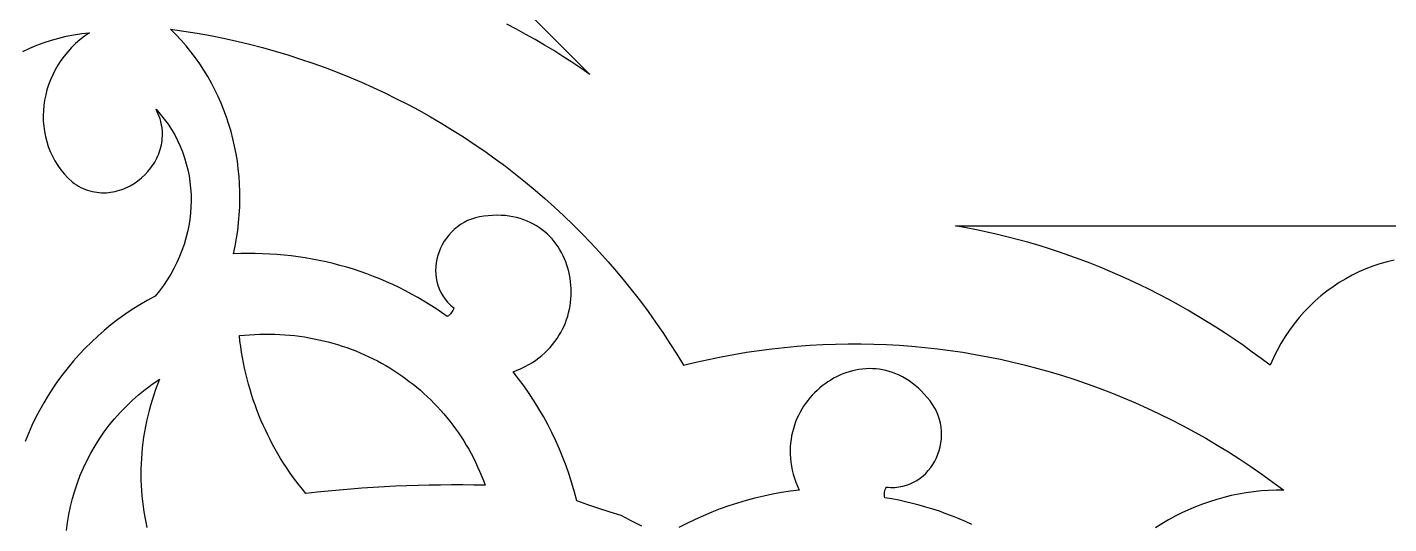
# Model space of a CAD drawing. Extents: x 1908 to 2928, y -299 to 721.
# Drawn here: x 2233.9 to 2323.4, y -138.2 to -105.5 of the extents above; entities that cross this region are included whole.
import ezdxf

# ---------------------------------------------------------------- set-up
doc = ezdxf.new("R2010")
doc.units = 0
doc.layers.add('BITMAP_LAYER', color=18, linetype='CONTINUOUS')

msp = doc.modelspace()

# ---------------------------------------------------------------- linework, layer by layer
at = {"layer": 'BITMAP_LAYER'}
for points in [[(2245.997, -83.712), (2270.902, -108.618), (2270.321, -108.214), (2269.733, -107.82), (2269.139, -107.435), (2268.54, -107.059), (2267.934, -106.692), (2267.323, -106.335), (2266.707, -105.987), (2266.085, -105.648), (2265.457, -105.319)], [(2274.326, -138.346), (2273.637, -137.993), (2272.968, -137.639), (2272.245, -137.416), (2271.509, -137.179), (2270.776, -136.933), (2270.046, -136.678), (2269.894, -136.093), (2269.727, -135.514), (2269.545, -134.941), (2269.348, -134.375), (2269.136, -133.815), (2268.91, -133.262), (2268.668, -132.717), (2268.413, -132.178), (2268.143, -131.648), (2267.858, -131.125), (2267.56, -130.611), (2267.248, -130.105), (2266.922, -129.609), (2266.582, -129.121), (2266.229, -128.642), (2265.862, -128.174), (2266.136, -128.069), (2266.4, -127.956), (2266.653, -127.833), (2266.896, -127.702), (2267.128, -127.563), (2267.349, -127.416), (2267.561, -127.261), (2267.761, -127.1), (2267.952, -126.931), (2268.132, -126.756), (2268.302, -126.575), (2268.462, -126.389), (2268.611, -126.197), (2268.751, -126), (2268.881, -125.799), (2269.001, -125.594), (2269.11, -125.384), (2269.211, -125.171), (2269.301, -124.955), (2269.382, -124.737), (2269.453, -124.516), (2269.515, -124.293), (2269.567, -124.068), (2269.609, -123.842), (2269.642, -123.615), (2269.666, -123.387), (2269.681, -123.16), (2269.686, -122.932), (2269.683, -122.705), (2269.67, -122.479), (2269.648, -122.254), (2269.617, -122.031), (2269.577, -121.809), (2269.529, -121.59), (2269.471, -121.374), (2269.405, -121.161), (2269.33, -120.951), (2269.246, -120.745), (2269.154, -120.544), (2269.054, -120.346), (2268.944, -120.154), (2268.827, -119.967), (2268.701, -119.785), (2268.567, -119.61), (2268.424, -119.441), (2268.274, -119.278), (2268.115, -119.123), (2267.948, -118.975), (2267.774, -118.835), (2267.591, -118.703), (2267.4, -118.579), (2267.202, -118.465), (2266.996, -118.36), (2266.782, -118.264), (2266.56, -118.178), (2266.331, -118.103), (2266.094, -118.038), (2265.85, -117.985), (2265.599, -117.942), (2265.34, -117.912), (2265.073, -117.894), (2264.8, -117.888), (2264.519, -117.896), (2264.231, -117.916), (2263.938, -117.939), (2263.656, -117.983), (2263.384, -118.048), (2263.122, -118.133), (2262.873, -118.237), (2262.635, -118.358), (2262.409, -118.495), (2262.196, -118.648), (2261.996, -118.814), (2261.809, -118.994), (2261.637, -119.186), (2261.479, -119.388), (2261.335, -119.6), (2261.207, -119.821), (2261.094, -120.049), (2260.997, -120.283), (2260.917, -120.522), (2260.853, -120.766), (2260.807, -121.012), (2260.779, -121.261), (2260.768, -121.51), (2260.776, -121.758), (2260.803, -122.006), (2260.849, -122.25), (2260.915, -122.491), (2261.001, -122.727), (2261.108, -122.957), (2261.236, -123.18), (2261.385, -123.395), (2261.556, -123.6), (2261.749, -123.795), (2261.854, -123.888), (2261.965, -123.979), (2261.934, -124.064), (2261.896, -124.146), (2261.851, -124.225), (2261.8, -124.299), (2261.743, -124.37), (2261.68, -124.435), (2261.612, -124.495), (2261.538, -124.55), (2261.159, -124.281), (2260.776, -124.021), (2260.387, -123.769), (2259.993, -123.527), (2259.594, -123.293), (2259.19, -123.068), (2258.781, -122.851), (2258.369, -122.644), (2257.951, -122.445), (2257.53, -122.255), (2257.104, -122.075), (2256.675, -121.903), (2256.242, -121.74), (2255.805, -121.587), (2255.364, -121.442), (2254.92, -121.307), (2254.473, -121.181), (2254.023, -121.064), (2253.57, -120.957), (2253.114, -120.859), (2252.655, -120.77), (2252.194, -120.691), (2251.73, -120.621), (2251.265, -120.561), (2250.797, -120.511), (2250.327, -120.47), (2249.855, -120.438), (2249.381, -120.416), (2248.906, -120.404), (2248.429, -120.402), (2247.951, -120.409), (2247.472, -120.427), (2247.582, -119.913), (2247.675, -119.4), (2247.752, -118.886), (2247.813, -118.373), (2247.858, -117.861), (2247.886, -117.35), (2247.899, -116.841), (2247.896, -116.334), (2247.878, -115.829), (2247.843, -115.326), (2247.793, -114.827), (2247.728, -114.331), (2247.648, -113.838), (2247.552, -113.35), (2247.441, -112.866), (2247.316, -112.386), (2247.175, -111.912), (2247.019, -111.443), (2246.849, -110.98), (2246.664, -110.523), (2246.465, -110.072), (2246.251, -109.628), (2246.022, -109.191), (2245.78, -108.762), (2245.523, -108.341), (2245.253, -107.927), (2244.968, -107.523), (2244.67, -107.127), (2244.358, -106.74), (2244.032, -106.363), (2243.692, -105.996), (2243.339, -105.639), (2244.22, -105.768), (2245.095, -105.912), (2245.964, -106.072), (2246.828, -106.247), (2247.685, -106.437), (2248.535, -106.642), (2249.379, -106.861), (2250.217, -107.095), (2251.048, -107.344), (2251.872, -107.608), (2252.689, -107.885), (2253.498, -108.177), (2254.301, -108.483), (2255.095, -108.802), (2255.883, -109.136), (2256.662, -109.483), (2257.433, -109.843), (2258.197, -110.217), (2258.952, -110.605), (2259.699, -111.005), (2260.437, -111.418), (2261.167, -111.845), (2261.888, -112.284), (2262.6, -112.735), (2263.303, -113.199), (2263.996, -113.676), (2264.681, -114.165), (2265.355, -114.666), (2266.021, -115.179), (2266.676, -115.703), (2267.321, -116.24), (2267.956, -116.788), (2268.581, -117.347), (2269.196, -117.918), (2269.8, -118.5), (2270.393, -119.094), (2270.976, -119.698), (2271.547, -120.313), (2272.108, -120.939), (2272.657, -121.575), (2273.195, -122.222), (2273.721, -122.879), (2274.235, -123.546), (2274.738, -124.223), (2275.229, -124.911), (2275.707, -125.608), (2276.173, -126.315), (2276.627, -127.031), (2277.063, -127.754), (2277.882, -127.551), (2278.71, -127.365), (2279.539, -127.195), (2280.371, -127.04), (2281.203, -126.901), (2282.038, -126.778), (2282.873, -126.67), (2283.71, -126.577), (2284.548, -126.5), (2285.386, -126.439), (2286.225, -126.392), (2287.064, -126.362), (2287.903, -126.346), (2288.742, -126.346), (2289.581, -126.362), (2290.419, -126.393), (2291.257, -126.439), (2292.093, -126.501), (2292.929, -126.578), (2293.763, -126.67), (2294.596, -126.778), (2295.428, -126.901), (2296.257, -127.039), (2297.084, -127.192), (2297.91, -127.361), (2298.732, -127.545), (2299.553, -127.744), (2300.37, -127.959), (2301.185, -128.189), (2301.996, -128.434), (2302.804, -128.694), (2303.608, -128.969), (2304.408, -129.26), (2305.205, -129.566), (2305.997, -129.886), (2306.785, -130.223), (2307.569, -130.574), (2308.348, -130.94), (2309.122, -131.321), (2309.89, -131.718), (2310.654, -132.129), (2311.412, -132.556), (2312.164, -132.997), (2312.91, -133.454), (2313.65, -133.926), (2314.384, -134.412), (2315.112, -134.914), (2315.833, -135.431), (2316.547, -135.962), (2316.045, -135.965), (2315.545, -135.985), (2315.048, -136.021), (2314.554, -136.074), (2314.063, -136.143), (2313.576, -136.228), (2313.092, -136.329), (2312.613, -136.445), (2312.138, -136.577), (2311.667, -136.725), (2311.202, -136.887), (2310.743, -137.065), (2310.289, -137.257), (2309.841, -137.465), (2309.399, -137.686), (2308.964, -137.922), (2308.536, -138.172), (2308.115, -138.436)], [(2233.629, -107.118), (2234.082, -106.901), (2234.546, -106.703), (2235.018, -106.524), (2235.498, -106.365), (2235.986, -106.227), (2236.482, -106.11), (2236.984, -106.014), (2237.492, -105.94), (2237.749, -105.912), (2238.006, -105.889), (2237.685, -106.111), (2237.381, -106.347), (2237.094, -106.596), (2236.825, -106.858), (2236.573, -107.132), (2236.34, -107.417), (2236.124, -107.711), (2235.926, -108.014), (2235.746, -108.326), (2235.585, -108.645), (2235.442, -108.97), (2235.317, -109.3), (2235.211, -109.635), (2235.124, -109.974), (2235.055, -110.316), (2235.005, -110.659), (2234.974, -111.003), (2234.963, -111.348), (2234.97, -111.692), (2234.996, -112.034), (2235.042, -112.373), (2235.108, -112.709), (2235.193, -113.041), (2235.298, -113.367), (2235.422, -113.688), (2235.567, -114.001), (2235.731, -114.307), (2235.916, -114.603), (2236.12, -114.89), (2236.345, -115.166), (2236.591, -115.431), (2236.857, -115.684), (2236.999, -115.788), (2237.143, -115.883), (2237.289, -115.97), (2237.436, -116.049), (2237.584, -116.119), (2237.733, -116.181), (2237.883, -116.235), (2238.034, -116.282), (2238.185, -116.32), (2238.337, -116.352), (2238.489, -116.376), (2238.641, -116.392), (2238.792, -116.402), (2238.944, -116.404), (2239.095, -116.4), (2239.245, -116.389), (2239.394, -116.372), (2239.543, -116.349), (2239.69, -116.319), (2239.836, -116.283), (2239.98, -116.241), (2240.123, -116.193), (2240.264, -116.14), (2240.403, -116.082), (2240.54, -116.018), (2240.674, -115.948), (2240.935, -115.795), (2241.185, -115.623), (2241.422, -115.433), (2241.645, -115.226), (2241.852, -115.004), (2242.043, -114.767), (2242.132, -114.644), (2242.216, -114.517), (2242.295, -114.388), (2242.369, -114.255), (2242.438, -114.12), (2242.501, -113.983), (2242.559, -113.843), (2242.611, -113.7), (2242.657, -113.556), (2242.698, -113.409), (2242.732, -113.261), (2242.759, -113.111), (2242.78, -112.96), (2242.795, -112.807), (2242.802, -112.653), (2242.802, -112.497), (2242.796, -112.341), (2242.781, -112.184), (2242.76, -112.026), (2242.73, -111.868), (2242.693, -111.71), (2242.647, -111.551), (2242.593, -111.392), (2242.531, -111.233), (2242.46, -111.074), (2242.381, -110.916), (2242.663, -111.233), (2242.926, -111.56), (2243.171, -111.898), (2243.398, -112.246), (2243.607, -112.602), (2243.797, -112.967), (2243.969, -113.339), (2244.122, -113.718), (2244.258, -114.104), (2244.374, -114.495), (2244.473, -114.891), (2244.553, -115.292), (2244.615, -115.696), (2244.659, -116.103), (2244.684, -116.513), (2244.691, -116.925), (2244.68, -117.337), (2244.65, -117.75), (2244.603, -118.163), (2244.536, -118.575), (2244.452, -118.985), (2244.349, -119.394), (2244.228, -119.799), (2244.089, -120.201), (2243.932, -120.599), (2243.756, -120.992), (2243.562, -121.38), (2243.349, -121.762), (2243.119, -122.137), (2242.87, -122.504), (2242.603, -122.864), (2242.318, -123.215), (2241.806, -123.492), (2241.306, -123.785), (2240.817, -124.093), (2240.339, -124.415), (2239.872, -124.752), (2239.418, -125.102), (2238.976, -125.465), (2238.546, -125.841), (2238.129, -126.23), (2237.725, -126.631), (2237.334, -127.043), (2236.957, -127.467), (2236.594, -127.902), (2236.244, -128.347), (2235.909, -128.802), (2235.588, -129.267), (2235.283, -129.742), (2234.992, -130.225), (2234.717, -130.717), (2234.457, -131.217), (2234.214, -131.725), (2233.986, -132.24), (2233.775, -132.762)], [(2323.811, -120.835), (2323.334, -120.947), (2322.863, -121.081), (2322.398, -121.235), (2321.941, -121.411), (2321.491, -121.607), (2321.05, -121.823), (2320.617, -122.059), (2320.195, -122.314), (2319.782, -122.589), (2319.381, -122.882), (2318.991, -123.194), (2318.613, -123.524), (2318.248, -123.872), (2317.896, -124.238), (2317.558, -124.621), (2317.235, -125.02), (2316.927, -125.436), (2316.636, -125.869), (2316.36, -126.317), (2316.102, -126.781), (2315.98, -127.019), (2315.862, -127.26), (2315.749, -127.505), (2315.64, -127.754), (2315.061, -127.313), (2314.475, -126.881), (2313.885, -126.458), (2313.289, -126.046), (2312.688, -125.643), (2312.082, -125.25), (2311.472, -124.866), (2310.857, -124.493), (2310.237, -124.129), (2309.612, -123.775), (2308.983, -123.432), (2308.35, -123.098), (2307.713, -122.774), (2307.072, -122.46), (2306.426, -122.157), (2305.777, -121.863), (2305.124, -121.58), (2304.467, -121.307), (2303.807, -121.044), (2303.144, -120.792), (2302.477, -120.55), (2301.806, -120.318), (2301.133, -120.096), (2300.457, -119.885), (2299.778, -119.685), (2299.095, -119.495), (2298.411, -119.316), (2297.723, -119.147), (2297.034, -118.989), (2296.341, -118.841), (2295.647, -118.705), (2294.95, -118.579), (2330.173, -118.579)], [(2296.038, -138.224), (2295.617, -138.033), (2295.192, -137.851), (2294.763, -137.678), (2294.331, -137.514), (2293.895, -137.359), (2293.457, -137.214), (2293.015, -137.078), (2292.57, -136.952), (2292.123, -136.835), (2291.672, -136.728), (2291.22, -136.631), (2290.764, -136.544), (2290.307, -136.466), (2290.293, -136.376), (2290.287, -136.285), (2290.289, -136.194), (2290.298, -136.104), (2290.315, -136.015), (2290.339, -135.927), (2290.37, -135.843), (2290.409, -135.761), (2290.551, -135.775), (2290.691, -135.783), (2290.966, -135.782), (2291.232, -135.758), (2291.489, -135.711), (2291.737, -135.644), (2291.975, -135.557), (2292.203, -135.451), (2292.42, -135.327), (2292.625, -135.187), (2292.819, -135.031), (2293.001, -134.861), (2293.169, -134.677), (2293.325, -134.481), (2293.466, -134.274), (2293.593, -134.057), (2293.706, -133.831), (2293.803, -133.597), (2293.885, -133.356), (2293.95, -133.109), (2293.998, -132.858), (2294.029, -132.603), (2294.043, -132.346), (2294.038, -132.087), (2294.015, -131.827), (2293.972, -131.569), (2293.909, -131.312), (2293.827, -131.058), (2293.723, -130.809), (2293.599, -130.564), (2293.452, -130.325), (2293.284, -130.094), (2293.093, -129.871), (2292.904, -129.653), (2292.71, -129.449), (2292.513, -129.26), (2292.312, -129.084), (2292.107, -128.923), (2291.899, -128.775), (2291.689, -128.64), (2291.476, -128.518), (2291.261, -128.409), (2291.043, -128.313), (2290.824, -128.23), (2290.604, -128.158), (2290.383, -128.099), (2290.161, -128.052), (2289.938, -128.016), (2289.716, -127.991), (2289.493, -127.978), (2289.271, -127.976), (2289.05, -127.984), (2288.829, -128.003), (2288.61, -128.032), (2288.393, -128.071), (2288.178, -128.121), (2287.964, -128.179), (2287.754, -128.248), (2287.546, -128.325), (2287.341, -128.412), (2287.14, -128.507), (2286.942, -128.611), (2286.749, -128.723), (2286.56, -128.844), (2286.375, -128.972), (2286.195, -129.108), (2286.021, -129.252), (2285.852, -129.402), (2285.688, -129.56), (2285.531, -129.725), (2285.381, -129.896), (2285.237, -130.074), (2285.1, -130.258), (2284.97, -130.448), (2284.848, -130.644), (2284.734, -130.845), (2284.628, -131.052), (2284.53, -131.264), (2284.441, -131.48), (2284.362, -131.702), (2284.292, -131.927), (2284.231, -132.157), (2284.18, -132.391), (2284.14, -132.629), (2284.11, -132.871), (2284.091, -133.116), (2284.084, -133.364), (2284.087, -133.615), (2284.103, -133.869), (2284.13, -134.125), (2284.17, -134.383), (2284.223, -134.644), (2284.289, -134.907), (2284.367, -135.171), (2284.46, -135.436), (2284.566, -135.703), (2284.686, -135.971), (2284.096, -136.043), (2283.508, -136.132), (2282.923, -136.236), (2282.341, -136.357), (2281.762, -136.494), (2281.188, -136.647), (2280.617, -136.815), (2280.051, -136.999), (2279.49, -137.199), (2278.933, -137.414), (2278.382, -137.645), (2277.836, -137.891), (2277.297, -138.152), (2276.763, -138.429)], [(2236.502, -138.622), (2236.565, -138.092), (2236.65, -137.564), (2236.757, -137.04), (2236.885, -136.519), (2237.035, -136.004), (2237.206, -135.494), (2237.398, -134.99), (2237.611, -134.494), (2237.844, -134.005), (2238.097, -133.524), (2238.37, -133.053), (2238.662, -132.591), (2238.974, -132.14), (2239.305, -131.701), (2239.655, -131.273), (2239.837, -131.064), (2240.023, -130.858), (2240.214, -130.655), (2240.41, -130.456), (2240.61, -130.261), (2240.815, -130.069), (2241.024, -129.881), (2241.237, -129.696), (2241.455, -129.516), (2241.677, -129.339), (2241.904, -129.167), (2242.134, -128.999), (2242.37, -128.835), (2242.609, -128.675), (2242.476, -129.015), (2242.351, -129.356), (2242.233, -129.699), (2242.123, -130.043), (2242.02, -130.389), (2241.926, -130.736), (2241.839, -131.084), (2241.759, -131.433), (2241.687, -131.783), (2241.623, -132.134), (2241.566, -132.485), (2241.518, -132.836), (2241.476, -133.188), (2241.443, -133.54), (2241.417, -133.893), (2241.399, -134.245), (2241.388, -134.597), (2241.386, -134.948), (2241.391, -135.299), (2241.403, -135.65), (2241.424, -136), (2241.452, -136.349), (2241.487, -136.697), (2241.531, -137.044), (2241.582, -137.39), (2241.641, -137.734), (2241.708, -138.077), (2241.783, -138.419)]]:
    msp.add_lwpolyline(points, dxfattribs=at)
msp.add_lwpolyline([(2249.868, -125.702), (2250.198, -125.709), (2250.526, -125.723), (2250.854, -125.744), (2251.179, -125.771), (2251.503, -125.804), (2251.824, -125.844), (2252.144, -125.891), (2252.462, -125.944), (2252.778, -126.003), (2253.092, -126.069), (2253.403, -126.14), (2253.712, -126.218), (2254.019, -126.302), (2254.323, -126.393), (2254.625, -126.489), (2254.924, -126.591), (2255.221, -126.699), (2255.514, -126.813), (2255.805, -126.933), (2256.093, -127.059), (2256.377, -127.191), (2256.659, -127.328), (2256.937, -127.471), (2257.212, -127.619), (2257.484, -127.773), (2257.752, -127.932), (2258.017, -128.097), (2258.278, -128.268), (2258.535, -128.443), (2258.789, -128.624), (2259.039, -128.811), (2259.284, -129.002), (2259.526, -129.199), (2259.764, -129.4), (2259.997, -129.607), (2260.227, -129.819), (2260.451, -130.035), (2260.672, -130.257), (2260.888, -130.484), (2261.099, -130.715), (2261.306, -130.951), (2261.508, -131.192), (2261.705, -131.437), (2261.897, -131.687), (2262.084, -131.942), (2262.266, -132.201), (2262.443, -132.464), (2262.615, -132.732), (2262.782, -133.004), (2262.943, -133.281), (2263.098, -133.562), (2263.248, -133.847), (2263.392, -134.136), (2263.531, -134.43), (2263.664, -134.727), (2263.791, -135.029), (2263.912, -135.334), (2264.026, -135.643), (2263.291, -135.63), (2262.555, -135.623), (2261.819, -135.623), (2261.083, -135.628), (2260.346, -135.64), (2259.609, -135.659), (2258.872, -135.683), (2258.135, -135.714), (2257.398, -135.751), (2256.66, -135.794), (2255.923, -135.844), (2255.185, -135.899), (2254.448, -135.961), (2253.71, -136.03), (2252.973, -136.104), (2252.236, -136.185), (2252.009, -135.91), (2251.788, -135.632), (2251.572, -135.349), (2251.362, -135.063), (2251.157, -134.773), (2250.958, -134.479), (2250.765, -134.182), (2250.577, -133.881), (2250.395, -133.576), (2250.219, -133.268), (2250.049, -132.957), (2249.884, -132.643), (2249.725, -132.326), (2249.572, -132.005), (2249.425, -131.682), (2249.284, -131.356), (2249.149, -131.026), (2249.02, -130.694), (2248.897, -130.36), (2248.78, -130.023), (2248.669, -129.683), (2248.564, -129.341), (2248.465, -128.996), (2248.373, -128.65), (2248.286, -128.301), (2248.206, -127.95), (2248.133, -127.596), (2248.065, -127.241), (2248.004, -126.884), (2247.95, -126.525), (2247.902, -126.165), (2247.86, -125.803), (2248.197, -125.769), (2248.534, -125.742), (2248.869, -125.721), (2249.203, -125.708), (2249.536, -125.702)], close=True, dxfattribs=at)

doc.saveas('drawing.dxf')
